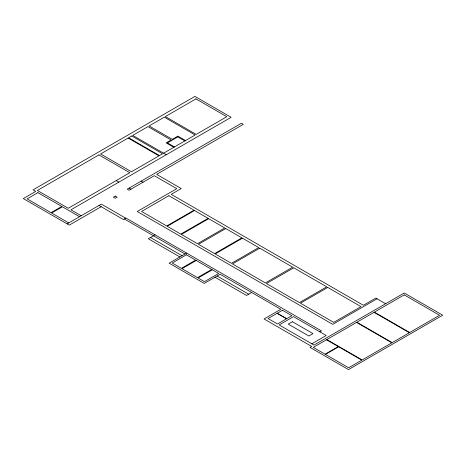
<?xml version="1.0" encoding="UTF-8"?>
<svg xmlns="http://www.w3.org/2000/svg" width="466" height="466" viewBox="0 0 466 466"><rect width="100%" height="100%" fill="white"/><g stroke="black" fill="none" stroke-linecap="round" stroke-linejoin="round"><path stroke-width="0.7" d="M163.613 153.197L195.155 134.989L164.3 117.17L149.114 125.942L172.298 139.328L177.861 136.119L185.532 140.546M67.116 223.872L101.349 204.108L125.692 218.164M101.18 206.7L69.277 225.125L23.3 198.574L35.731 191.404L33.057 189.86L194.916 96.41L231.124 117.31L70.908 209.811L81.189 215.746M155.079 234.852L148.322 238.749L179.864 256.964M186.621 253.061L169.135 263.156L204.242 283.427L220.115 274.264L280.8 309.296L264.071 318.96L311.661 346.436L310.018 347.386L348.481 369.59L442.7 315.197L404.238 292.992L314.032 345.067L279.157 324.936L293.522 316.641L326.2 335.508L311.83 343.803M251.657 292.473L246.52 295.444L214.972 277.229M319.822 331.827L321.435 330.895L125.936 218.024L123.362 219.509L99.019 205.454M377.046 298.788L332.747 324.365L137.249 211.494L176.777 188.672L154.322 175.705L129.123 190.256L127.235 189.167L241.411 123.251L243.293 124.335L156.652 174.36L181.251 188.561L171.238 194.339L363.381 305.271L375.823 298.083L385.615 303.739M184.839 140.948L177.82 136.893L167.428 142.893L174.447 146.947M173.812 147.308L166.141 142.881L171.133 139.998L147.943 126.612L132.758 135.385L166.286 154.741M141.122 181.146L143.01 182.235M116.162 180.592L118.836 182.136M129.123 188.078L131.01 189.167M124.323 218.956L185.008 253.993M150.483 237.503L182.025 255.712M217.133 275.983L248.675 294.197M277.305 313.216L286.736 318.662M277.066 313.356L286.497 318.802M79.546 216.702L62.403 206.799L51.621 213.026L68.764 222.923M98.949 154.898L37.373 190.454L68.234 208.267L129.81 172.717L98.949 154.898M128.127 138.053L100.598 153.949L131.453 171.768L158.988 155.871L128.127 138.053M131.727 135.979L128.645 137.755L159.5 155.574L162.587 153.792L131.727 135.979M195.947 98.903L165.331 116.576L196.186 134.394L226.802 116.716L195.947 98.903M37.886 192.65L27.104 198.871L51.004 212.671L61.786 206.444L37.886 192.65M115.236 196.093L113.349 197.182L115.236 198.271L117.123 197.182L115.236 196.093M168.873 195.703L141.582 211.459L166.729 225.981L194.025 210.224L168.873 195.703M194.52 210.516L167.23 226.272L180.779 234.095L208.075 218.338L194.52 210.516M208.681 218.688L181.391 234.445L197.456 243.718L224.752 227.961L208.681 218.688M225.777 228.556L198.487 244.312L214.57 253.603L241.86 237.846L225.777 228.556M186.429 254.815L172.204 263.028L181.391 268.334L195.621 260.121L186.429 254.815M196.238 260.477L182.008 268.69L197.508 277.637L211.733 269.424L196.238 260.477M242.477 238.196L215.181 253.953L231.433 263.337L258.729 247.58L242.477 238.196M212.35 269.779L198.126 277.992L204.463 281.656L218.694 273.443L212.35 269.779M259.754 248.174L232.464 263.931L265.375 282.932L292.671 267.175L259.754 248.174M293.761 267.81L266.47 283.567L299.44 302.597L326.73 286.84L293.761 267.81M282.448 310.251L268.084 318.54L277.509 323.987L291.879 315.692L282.448 310.251M327.755 287.435L300.465 303.191L333.72 322.39L361.016 306.634L327.755 287.435M292.421 321.726L288.291 324.115L308.882 336.003L313.018 333.615L292.421 321.726M326.509 339.766L313.309 347.386L325.105 354.195L338.304 346.576L326.509 339.766M356.542 322.425L326.852 339.568L362.164 359.956L391.859 342.813L356.542 322.425M374.029 312.331L356.886 322.227L392.203 342.615L409.346 332.718L374.029 312.331M404.238 294.891L374.373 312.133L409.684 332.52L439.549 315.278L404.238 294.891M338.648 346.774L325.449 354.393L348.626 367.773L361.826 360.154L338.648 346.774"/></g></svg>
